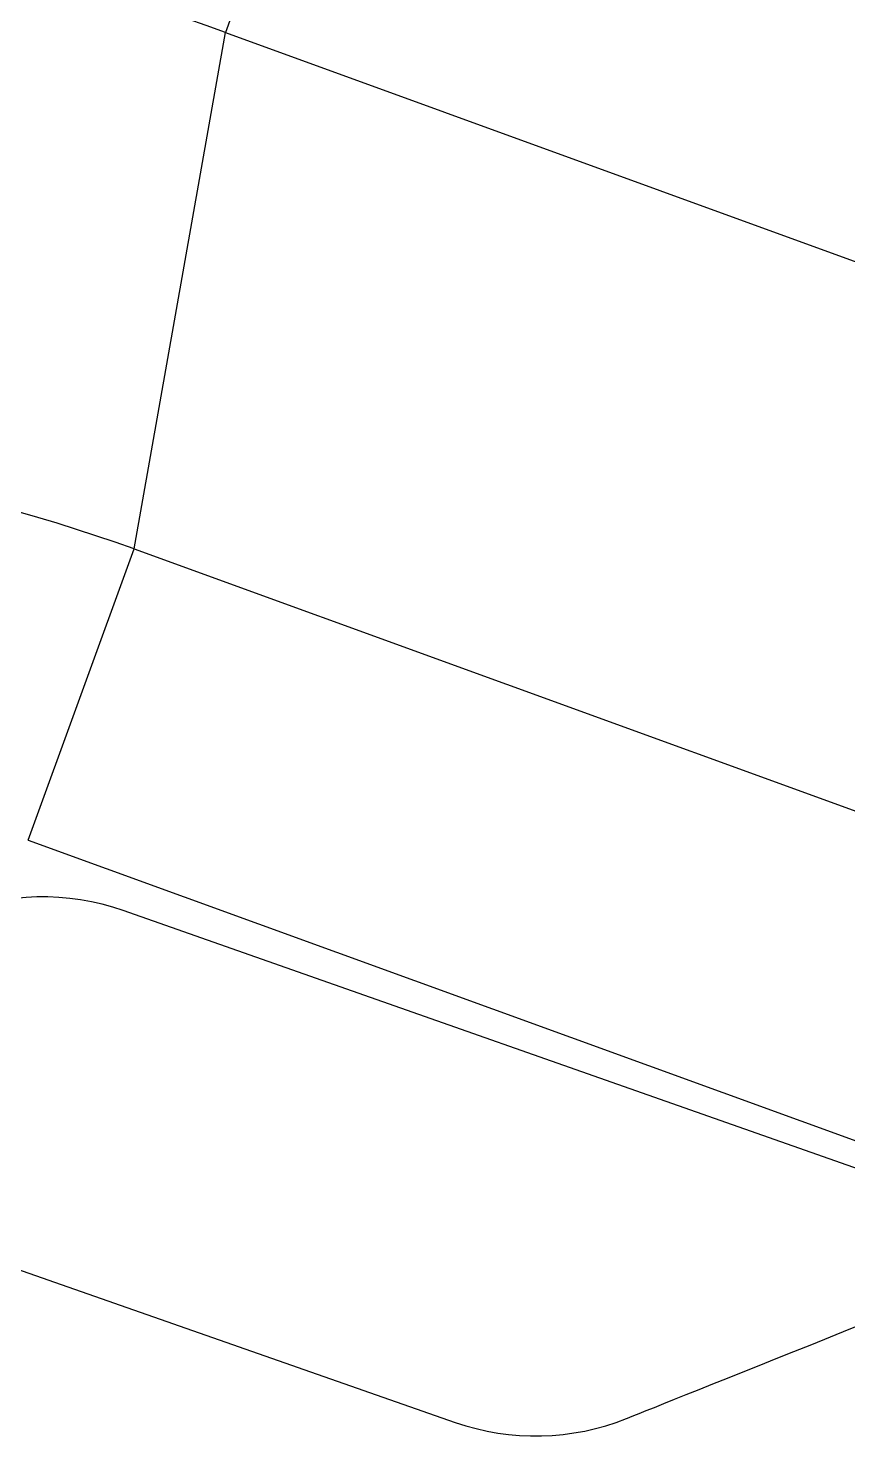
# Model space of a CAD drawing. Header units: inches. Extents: x 2 to 86, y -22 to 129.
# Drawn here: x 51.23 to 53.519, y 37.506 to 41.457 of the extents above; entities that cross this region are included whole.
import ezdxf

# ---------------------------------------------------------------- set-up
doc = ezdxf.new("R2010")
doc.units = ezdxf.units.IN
doc.header["$MEASUREMENT"] = 0
doc.layers.add('BDIM_CYAN', color=4, linetype='Continuous')

# ---------------------------------------------------------------- blocks, each defined once
blk = doc.blocks.new('2026 RHYTHM')
at = {"layer": 'BDIM_CYAN', "color": 3}
for p, q in [((49.6245, 41.0562), (49.4073, 40.4597)), ((49.1528, 39.0163), (49.4073, 40.4597)), ((49.4073, 40.4597), (54.3502, 38.6606)), ((48.8566, 38.2025), (49.1528, 39.0163)), ((49.1528, 39.0163), (54.7001, 36.9972)), ((48.8566, 38.2025), (51.4679, 37.2521))]:
    blk.add_line(p, q, dxfattribs=at)
for centre, major_axis, ratio in [((47.2738, 33.5561), (1.2592, 7.1414), 0.827406), ((47.1211, 32.6901), (1.1562, 6.5574), 0.901093)]:
    blk.add_ellipse(centre, major_axis=major_axis, ratio=ratio, start_param=6.132229, end_param=6.434142, dxfattribs=at)
for points, knots in [([(51.4679, 37.2521), (51.3893, 37.2329), (51.3054, 37.2367), (51.2285, 37.2638), (51.2285, 37.2638), (49.1217, 38.0051), (49.1217, 38.0051), (48.9667, 38.0597), (48.7942, 38.0559), (48.6423, 37.9947), (48.6423, 37.9947), (46.9288, 37.3038), (46.9288, 37.3038), (46.8351, 37.266), (46.7286, 37.2637), (46.6329, 37.2974), (46.6329, 37.2974), (44.5311, 38.0286), (44.5311, 38.0286), (44.3761, 38.0832), (44.2036, 38.0794), (44.0518, 38.0182), (44.0518, 38.0182), (42.3391, 37.3095), (42.3391, 37.3095), (42.2453, 37.2717), (42.1388, 37.2694), (42.0432, 37.3031), (42.0432, 37.3031), (39.9364, 38.0445), (39.9364, 38.0445), (39.7814, 38.099), (39.6089, 38.0952), (39.4571, 38.034), (39.4571, 38.034), (37.7435, 37.3432), (37.7435, 37.3432), (37.6498, 37.3054), (37.5433, 37.303), (37.4476, 37.3367), (37.4476, 37.3367), (35.3458, 38.0679), (35.3458, 38.0679), (35.1908, 38.1225), (35.0183, 38.1187), (34.8665, 38.0575), (34.8665, 38.0575), (33.1468, 37.352), (33.1468, 37.352), (33.0564, 37.3155), (32.9542, 37.3121), (32.8612, 37.342)], [0.1332776, 0.1332776, 0.1332776, 0.1332776, 0.1449275, 0.1449275, 0.1449275, 0.1594203, 0.1594203, 0.1594203, 0.173913, 0.173913, 0.173913, 0.1884058, 0.1884058, 0.1884058, 0.2028986, 0.2028986, 0.2028986, 0.2173913, 0.2173913, 0.2173913, 0.2318841, 0.2318841, 0.2318841, 0.2463768, 0.2463768, 0.2463768, 0.2608696, 0.2608696, 0.2608696, 0.2753623, 0.2753623, 0.2753623, 0.2898551, 0.2898551, 0.2898551, 0.3043478, 0.3043478, 0.3043478, 0.3188406, 0.3188406, 0.3188406, 0.3333333, 0.3333333, 0.3333333, 0.3478261, 0.3478261, 0.3478261, 0.3623188, 0.3623188, 0.3623188, 0.376291, 0.376291, 0.376291, 0.376291]), ([(31.318, 36.7803), (31.529, 36.7064), (31.6718, 36.6564), (31.6718, 36.6564), (31.8265, 36.6022), (31.9986, 36.6061), (32.1502, 36.6672), (32.1502, 36.6672), (33.8874, 37.363), (33.8874, 37.363), (33.9809, 37.4007), (34.0872, 37.4031), (34.1827, 37.3697), (34.1827, 37.3697), (36.2735, 36.6374), (36.2735, 36.6374), (36.4283, 36.5832), (36.6004, 36.5871), (36.7519, 36.6482), (36.7519, 36.6482), (38.478, 37.3395), (38.478, 37.3395), (38.5715, 37.3773), (38.6777, 37.3797), (38.7733, 37.3462), (38.7733, 37.3462), (40.8641, 36.614), (40.8641, 36.614), (41.0189, 36.5598), (41.1909, 36.5636), (41.3425, 36.6247), (41.3425, 36.6247), (43.0727, 37.3237), (43.0727, 37.3237), (43.1662, 37.3614), (43.2725, 37.3638), (43.368, 37.3304), (43.368, 37.3304), (45.4588, 36.5981), (45.4588, 36.5981), (45.6136, 36.5439), (45.7857, 36.5478), (45.9372, 36.6089), (45.9372, 36.6089), (47.6632, 37.3002), (47.6632, 37.3002), (47.7568, 37.338), (47.863, 37.3403), (47.9586, 37.3069), (47.9586, 37.3069), (50.0494, 36.5746), (50.0494, 36.5746), (50.2041, 36.5204), (50.3762, 36.5243), (50.5278, 36.5854), (50.5278, 36.5854), (51.3333, 36.9081), (51.8473, 37.114)], [0.6049077, 0.6049077, 0.6049077, 0.6049077, 0.6086957, 0.6086957, 0.6086957, 0.6231884, 0.6231884, 0.6231884, 0.6376812, 0.6376812, 0.6376812, 0.6521739, 0.6521739, 0.6521739, 0.6666667, 0.6666667, 0.6666667, 0.6811594, 0.6811594, 0.6811594, 0.6956522, 0.6956522, 0.6956522, 0.7101449, 0.7101449, 0.7101449, 0.7246377, 0.7246377, 0.7246377, 0.7391304, 0.7391304, 0.7391304, 0.7536232, 0.7536232, 0.7536232, 0.7681159, 0.7681159, 0.7681159, 0.7826087, 0.7826087, 0.7826087, 0.7971014, 0.7971014, 0.7971014, 0.8115942, 0.8115942, 0.8115942, 0.826087, 0.826087, 0.826087, 0.8405797, 0.8405797, 0.8405797, 0.8550725, 0.8550725, 0.8550725, 0.8649413, 0.8649413, 0.8649413, 0.8649413])]:
    blk.add_open_spline(points, degree=3, knots=knots, dxfattribs=at)

msp = doc.modelspace()

# ---------------------------------------------------------------- block references
msp.add_blockref('2026 RHYTHM', (2.3733, 0.9854))

doc.saveas('drawing.dxf')
